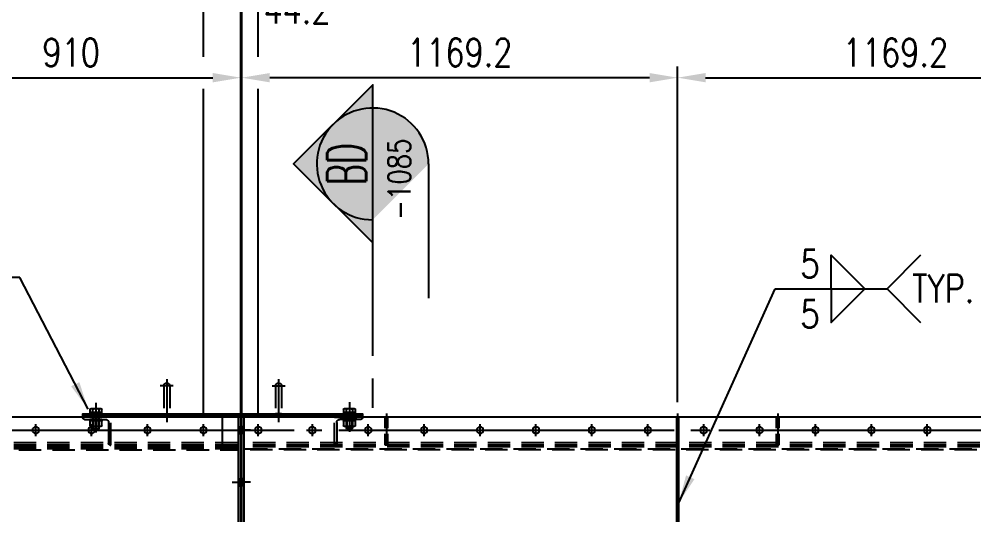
# Model space of a CAD drawing. Header units: millimetres. Extents: x 0 to 232280, y -26939 to 23794.
# Drawn here: x 7903 to 10465, y -5937 to -4607 of the extents above; entities that cross this region are included whole.
import ezdxf
from ezdxf.enums import TextEntityAlignment as Align

# ---------------------------------------------------------------- set-up
doc = ezdxf.new("R2010")
doc.units = ezdxf.units.MM
doc.header["$LTSCALE"] = 30
doc.linetypes.add('JNK-CENTER', pattern=[34, 30, -1.5, 1, -1.5])
doc.linetypes.add('JNK-HIDDEN', pattern=[3, 2, -1])
for name, color, linetype in [('CEN-R', 1, 'JNK-CENTER'), ('CON-C', 4, 'Continuous'), ('CON-G', 3, 'Continuous'), ('CON-W', 7, 'Continuous'), ('CON-Y', 2, 'Continuous'), ('conL-g', 3, 'Continuous'), ('Dim-W', 7, 'Continuous'), ('HID-Y', 2, 'JNK-HIDDEN'), ('RET PL', 2, 'Continuous'), ('STL-OBJT', 7, 'Continuous'), ('TXT-Y', 2, 'Continuous')]:
    doc.layers.add(name, color=color, linetype=linetype)
doc.styles.add('SIMPLEX', font='simplex.shx', dxfattribs={"width": 0.8})
doc.dimstyles.new('DIM30', dxfattribs={"dimscale": 30, "dimtxt": 2.5, "dimasz": 2.5, "dimexe": 1, "dimexo": 1, "dimgap": 1, "dimtad": 1, "dimdec": 0, "dimdsep": 46, "dimtxsty": 'SIMPLEX', "dimcen": 0, "dimclrd": 7, "dimclre": 7, "dimclrt": 2, "dimadec": 1, "dimazin": 2, "dimtfac": 1, "dimtdec": 0, "dimtix": 1, "dimtmove": 2, "dimatfit": 0, "dimfxl": 1, "dimtolj": 1, "dimtzin": 0, "dimarcsym": 0})
doc.dimstyles.new('DIM30_15', dxfattribs={"dimscale": 30, "dimtxt": 2.5, "dimasz": 2.5, "dimexe": 1, "dimexo": 1, "dimgap": 1, "dimtad": 1, "dimdec": 0, "dimlfac": 0.5, "dimdsep": 46, "dimtxsty": 'SIMPLEX', "dimcen": 0, "dimclrd": 7, "dimclre": 7, "dimclrt": 2, "dimadec": 1, "dimazin": 2, "dimtfac": 1, "dimtdec": 0, "dimtix": 1, "dimtmove": 2, "dimatfit": 0, "dimfxl": 1, "dimtolj": 1, "dimtzin": 0, "dimarcsym": 0})

# ---------------------------------------------------------------- blocks, each defined once
blk = doc.blocks.new('A$C2FEE125F')
at = {"layer": 'CEN-R'}
for p, q in [((-16.02568226856238, 0), (16.02568226856238, 0)), ((0, 16.02568226856238), (0, -16.02568226856238))]:
    blk.add_line(p, q, dxfattribs=at)
at = {"layer": 'conL-g'}
blk.add_circle((0, 0), 9, dxfattribs=at)
blk = doc.blocks.new('SECMARK1')
at = {"layer": 'CON-Y'}
h = blk.add_hatch(color=256, dxfattribs=at)
edge = h.paths.add_edge_path()
edge.add_line((21.82666666666668, 7.071067811865485), (18.29113276073393, 3.535533905932776))
edge.add_arc((21.82666666666668, 4.707345624410664e-14), 5.000000000000002, 44.99999999999977, 135.0000000000001, ccw=False)
edge.add_line((25.36220057259943, 3.535533905932773), (21.82666666666668, 7.071067811865485))
h = blk.add_hatch(color=256, dxfattribs=at)
edge = h.paths.add_edge_path()
edge.add_line((14.75559885480128, 4.707345624410664e-14), (16.82666666666668, 1.689559442740931e-14))
edge.add_arc((21.82666666666668, 4.618527782440651e-14), 5, 135.0000000000001, 180.0000000000003, ccw=False)
edge.add_line((18.29113276073393, 3.535533905932776), (14.75559885480128, 4.707345624410664e-14))
edge = h.paths.add_edge_path()
edge.add_arc((21.82666666666668, 4.736951571734001e-14), 5, 270, 540.0000000000005)
h = blk.add_hatch(color=256, dxfattribs=at)
edge = h.paths.add_edge_path()
edge.add_line((26.82666666666668, 4.332076805060308e-14), (28.89773447853207, 4.736951571734001e-14))
edge.add_line((28.89773447853207, 4.736951571734001e-14), (25.36220057259943, 3.535533905932773))
edge.add_arc((21.82666666666668, 4.951594689828198e-14), 5, -1.1368683772161603e-13, 44.999999999999716, ccw=False)
at = {"layer": 'CON-C'}
blk.add_line((0, 0), (2.633333333333307, 0), dxfattribs=at)
blk.add_lwpolyline([(4.666666666666639, 0), (28.89773447853207, 4.736951571734001e-14), (21.82666666666668, 7.071067811865485), (14.75559885480128, 4.736951571734001e-14)], dxfattribs=at)
at = {"layer": 'CON-Y'}
blk.add_line((21.82666666666668, -4.999999999999953), (9.823333333333341, -4.999999999999953), dxfattribs=at)
blk.add_arc((21.82666666666668, 4.736951571734001e-14), 5, 270, 180.0000000000004, dxfattribs=at)
at = {"layer": 'CON-C', "style": 'SIMPLEX', "width": 0.8}
blk.add_attdef('TAG', text='', height=3.5, dxfattribs=at).set_placement((21.80333333333334, 0.5800000000000568), align=Align.CENTER)
at = {"layer": 'CON-Y', "style": 'SIMPLEX', "width": 0.8}
blk.add_attdef('H0000-0000', text='', height=2, dxfattribs=at).set_placement((24.66333333333334, -3.379999999999943), align=Align.RIGHT)
blk = doc.blocks.new('A$C0E622BE6')
at = {"layer": 'CEN-R'}
blk.add_line((2.328306436538696e-10, 13.9743177308701), (-3.492459654808044e-10, -17.5342268741224), dxfattribs=at)
at = {"layer": 'HID-Y'}
for p, q in [((-8.999999999883585, -3.000000001222361), (-9.000000000116415, -8.999999999941792)), ((9, -3.000000001164153), (9, -9))]:
    blk.add_line(p, q, dxfattribs=at)
blk = doc.blocks.new('A$C15BF69BD')
at = {"layer": 'CON-W'}
h = blk.add_hatch(dxfattribs=at)
h.set_pattern_fill('ANSI31', color=256, angle=-180, style=0)
h.set_pattern_definition([(314.9999999999999, (-3274.999999998492, 3993.751076035085), (-2.245064030267288, -2.245064030267288), [])])
h.paths.add_polyline_path([(-299.9999999999854, -78.00000000000364), (-299.9999999999854, -75.00000000000364), (-374.9999999999854, -75.00000000000364), (-374.9999999999854, -78.00000000000364)])
h = blk.add_hatch(dxfattribs=at)
h.set_pattern_fill('ANSI31', color=256, angle=-180, style=0)
h.set_pattern_definition([(225, (3274.999999998519, 3993.751076035085), (2.245064030267287, -2.245064030267289), [])])
h.paths.add_polyline_path([(300.0000000000146, -78.00000000000364), (300.0000000000146, -75.00000000000364), (375.0000000000146, -75.00000000000364), (375.0000000000146, -78.00000000000364)])
at = {"layer": 'CEN-R'}
for p, q in [((0, 0), (0, -83.99999999997453)), ((-340.0000000000073, -113.6279968231647), (-340.0000000000073, -34.13445910210066)), ((340.0000591715689, -115.1179328649487), (340.0000591715689, -35.62439514388461)), ((-149.9999999999854, -176.4605144821435), (-149.9999999999854, -61.01078097748177)), ((150.0000000000455, -176.4605144821435), (150.0000000000455, -61.01078097748177)), ((-132.5394855178165, -158.9999999999745), (-167.4605144821544, -158.9999999999745)), ((132.5394855178765, -158.9999999999745), (167.4605144822144, -158.9999999999745))]:
    blk.add_line(p, q, dxfattribs=at)
at = {"layer": 'CON-G', "color": 7}
for points in [[(-348.0000000002765, -81.77128129208722), (-346.4000000002779, -78.99999999997453), (-346.4000000002779, -41.99999999967258)], [(-332.0000000002765, -81.77128129208722), (-333.6000000002787, -78.99999999997453), (-333.6000000002787, -41.99999999967258)], [(332.0000591712924, -83.26121733387117), (333.6000591712982, -80.48993604175848), (333.6000591712982, -43.48993604145653)], [(348.0000591712924, -83.26121733387117), (346.4000591712938, -80.48993604175848), (346.4000591712938, -43.48993604145653)]]:
    blk.add_lwpolyline(points, dxfattribs=at)
at = {"layer": 'CON-W'}
for p, q in [((-374.9999999999854, -78.00000000000364), (-374.9999999999854, -75.00000000000364)), ((-299.9999999999854, -78.00000000000364), (-299.9999999999854, -75.00000000000364)), ((300.0000000000146, -78.00000000000364), (300.0000000000146, -75.00000000000364)), ((375.0000000000146, -78.00000000000364), (375.0000000000146, -75.00000000000364))]:
    blk.add_line(p, q, dxfattribs=at)
at = {"layer": 'CON-Y'}
blk.add_lwpolyline([(375.0000000000146, -77.99999999997453), (-374.9999999999854, -77.99999999997453), (-374.9999999999854, -83.99999999997453), (375.0000000000146, -83.99999999997453)], close=True, dxfattribs=at)
at = {"layer": 'HID-Y'}
for p, q in [((-328.092475674006, -50.00000000000364), (-351.907524305323, -50)), ((-348.0000000002765, -43.59999999967476), (-332.0000000002765, -43.59999999967476)), ((351.9075243260304, -50.00000000000364), (328.0924756947206, -50)), ((332.0000591712924, -45.08993604145871), (348.0000591712924, -45.08993604145871)), ((-328.092475674006, -66.00000000000364), (-351.907524305323, -66.00000000000364)), ((-347.9999999997381, -51.48993604176576), (-347.9999999997381, -64.51006395742661)), ((-331.9999999997344, -51.48993604237694), (-331.9999999997344, -64.51006395641525)), ((351.9075243260304, -66.00000000000364), (328.0924756947206, -66.00000000000364)), ((332.0000591718381, -52.97987208354971), (332.0000591718381, -65.99999999921056)), ((348.0000591718381, -52.97987208416089), (348.0000591718381, -65.9999999981992)), ((-351.9075243260086, -98.19999999997526), (-328.0924756946915, -98.1999999999789)), ((-348.0000000002765, -78.99999999997453), (-332.0000000002765, -78.99999999997453)), ((-157.9999999999854, -158.9999999999745), (-157.9999999999854, -83.99999999997453)), ((-157.9999999999854, -83.99999999997453), (-141.9999999999854, -83.99999999997453)), ((-158.0000000000164, -83.99999999997453), (-142.0000000000164, -83.99999999997453)), ((-141.9999999999854, -158.9999999999745), (-141.9999999999854, -83.99999999997453)), ((142.0000000000455, -158.9999999999745), (142.0000000000455, -83.99999999997453)), ((158.0000000000455, -83.99999999997453), (142.0000000000455, -83.99999999997453)), ((158.0000000000146, -83.99999999997453), (142.0000000000146, -83.99999999997453)), ((158.0000000000455, -158.9999999999745), (158.0000000000455, -83.99999999997453)), ((328.0924756740351, -98.19999999997526), (351.9075243053485, -98.1999999999789)), ((332.0000591712924, -80.48993604175848), (348.0000591712924, -80.48993604175848))]:
    blk.add_line(p, q, dxfattribs=at)
for points in [[(-300.0000000000146, -75.00000000000364), (-375.0000000000146, -75.00000000000364), (-375.0000000000146, -73.00000000000364, -0.4142135623730952), (-371.0000000000146, -69.00000000000364), (-314.5000000000146, -69.00000000000364, 0.4142135623730949), (-306.0000000000146, -60.50000000000364), (-306.0000000000146, -4.000000000003638, -0.4142135623730952), (-302.0000000000146, -3.637978807091713e-12), (-300.0000000000146, -3.637978807091713e-12)], [(300.0000000000146, -75.00000000000364), (375.0000000000146, -75.00000000000364), (375.0000000000146, -73.00000000000364, 0.4142135623730952), (371.0000000000146, -69.00000000000364), (314.5000000000146, -69.00000000000364, -0.4142135623730949), (306.0000000000146, -60.50000000000364), (306.0000000000146, -4.000000000003638, 0.4142135623730952), (302.0000000000146, -3.637978807091713e-12), (300.0000000000146, -3.637978807091713e-12)], [(-355.9999999990032, -51.48993604180941, -0.3726589126610547), (-348.0000000000728, -51.48993604215502, -0.1862420052812082), (-331.9999999996653, -51.48993604226052, -0.3726589126610371), (-324.0000000004729, -51.48993604180941), (-323.9999999998327, -64.51006395776858, -0.3726589126610372), (-331.9999999996653, -64.51006395773948, -0.1862420052812082), (-348.0000000000728, -64.51006395784862, -0.3726589126610547), (-355.9999999990032, -64.51006395819059)], [(324.0000000010405, -51.48993604180941, -0.3726589126610547), (331.9999999999709, -51.48993604215502, -0.1862420052812082), (348.0000000003783, -51.48993604226052, -0.3726589126610371), (355.9999999995707, -51.48993604180941), (356.000000000211, -64.51006395776858, -0.3726589126610372), (348.0000000003783, -64.51006395773948, -0.1862420052812082), (331.9999999999709, -64.51006395784862, -0.3726589126610547), (324.0000000010405, -64.51006395819059)], [(-324.0000000010114, -96.71006395816585, -0.3726589126610514), (-331.9999999999418, -96.71006395782388, -0.1862420052812087), (-348.0000000003492, -96.71006395771474, -0.3726589126610514), (-355.9999999995416, -96.71006395816585), (-356.0000000002765, -86.99999999997453), (-324.0000000002765, -86.99999999997453)], [(355.999999999025, -96.71006395816585, -0.3726589126610514), (348.0000000000982, -96.71006395782388, -0.1862420052812087), (331.9999999996944, -96.71006395771474, -0.3726589126610514), (324.0000000004948, -96.71006395816585), (323.9999999997599, -86.99999999997453), (355.9999999997599, -86.99999999997453)]]:
    blk.add_lwpolyline(points, format="xyb", close=True, dxfattribs=at)
for points in [[(-332.0000000002765, -96.7100639582095), (-332.0000000002765, -43.59999999967476), (-333.6000000002787, -41.99999999967258), (-346.4000000002779, -41.99999999967258), (-348.0000000002765, -43.59999999967476), (-348.0000000002765, -96.7100639582095)], [(348.0000591712924, -98.19999999999345), (348.0000591712924, -45.08993604145871), (346.4000591712938, -43.48993604145653), (333.6000591712982, -43.48993604145653), (332.0000591712924, -45.08993604145871), (332.0000591712924, -98.19999999999345)]]:
    blk.add_lwpolyline(points, dxfattribs=at)
for points in [[(-356.0000000002765, -65.99999999969805), (-324.0000000002765, -65.99999999969805), (-324.0000000002765, -68.99999999969805), (-356.0000000002765, -68.99999999969805)], [(323.9999999997599, -65.99999999969805), (355.9999999997599, -65.99999999969805), (355.9999999997599, -68.99999999969805), (323.9999999997599, -68.99999999969805)], [(-356.0000000002765, -83.99999999967258), (-324.0000000002765, -83.99999999967258), (-324.0000000002765, -86.99999999967258), (-356.0000000002765, -86.99999999967258)], [(323.9999999997599, -83.99999999967258), (355.9999999997599, -83.99999999967258), (355.9999999997599, -86.99999999967258), (323.9999999997599, -86.99999999967258)]]:
    blk.add_lwpolyline(points, close=True, dxfattribs=at)
for centre in [(-149.9999999999854, -158.9999999999745), (150.0000000000455, -158.9999999999745)]:
    blk.add_arc(centre, 8, 180, 0, dxfattribs=at)
blk = doc.blocks.new('*D690')
at = {"layer": 'DEFPOINTS', "color": 0, "transparency": 16777216}
for p in [(6739.587615544595, -4033.583586955228), (6739.587615544595, -4049.36094676828), (14941.58761476717, -5694.550472429928)]:
    blk.add_point(p, dxfattribs=at)
at = {"layer": 'Dim-W', "color": 7, "lineweight": -2, "transparency": 16777216}
for p, q in [((6739.587615544595, -4019.36094676828), (6739.587615544595, -4003.583586955228)), ((14941.58761476717, -4297.487635298839), (14941.58761476717, -4003.583586955228)), ((14866.58761476717, -4033.583586955228), (6814.587615544595, -4033.583586955228)), ((14941.58761476717, -4509.616268846803), (14941.58761476717, -4344.77523529073)), ((14941.58761476717, -5664.550472429928), (14941.58761476717, -4583.187080169606))]:
    blk.add_line(p, q, dxfattribs=at)
at = {"layer": 'Dim-W', "color": 7, "transparency": 16777216}
for points in [[(6814.587615544595, -4021.083586955228), (6814.587615544595, -4046.083586955228), (6739.587615544595, -4033.583586955228)], [(14866.58761476717, -4021.083586955228), (14866.58761476717, -4046.083586955228), (14941.58761476717, -4033.583586955228)]]:
    blk.add_solid(points, dxfattribs=at)
at = {"layer": 'Dim-W', "color": 2, "transparency": 16777216, "insert": (10914.58964577941, -3964.2286342388), "char_height": 75, "attachment_point": 5, "style": 'SIMPLEX'}
blk.add_mtext('\\A1;8202', dxfattribs=at)
blk = doc.blocks.new('*D700')
at = {"layer": 'DEFPOINTS', "color": 0, "transparency": 16777216}
for p in [(8500.687624291793, -4273.583580191895), (8497.687624291793, -5694.550468430683), (8500.687624291793, -5694.550468428515)]:
    blk.add_point(p, dxfattribs=at)
at = {"layer": 'Dim-W', "color": 7, "lineweight": -2, "transparency": 16777216}
for p, q in [((8497.687624291793, -5664.550468430683), (8497.687624291793, -4243.583580191895)), ((8500.687624291793, -5664.550468428515), (8500.687624291793, -4243.583580191895)), ((8422.687624291793, -4273.583580191895), (8347.687624291793, -4273.583580191895)), ((8497.687624291793, -4273.583580191895), (8500.687624291793, -4273.583580191895)), ((8575.687624291793, -4273.583580191895), (8650.687624291793, -4273.583580191895))]:
    blk.add_line(p, q, dxfattribs=at)
at = {"layer": 'Dim-W', "color": 7, "transparency": 16777216}
for points in [[(8422.687624291793, -4261.083580191895), (8422.687624291793, -4286.083580191895), (8497.687624291793, -4273.583580191895)], [(8575.687624291793, -4261.083580191895), (8575.687624291793, -4286.083580191895), (8500.687624291793, -4273.583580191895)]]:
    blk.add_solid(points, dxfattribs=at)
at = {"layer": 'Dim-W', "color": 2, "transparency": 16777216, "insert": (8570.511564369997, -4194.833580191895), "char_height": 75, "attachment_point": 5, "style": 'SIMPLEX'}
blk.add_mtext('\\A1;*3', dxfattribs=at)
blk = doc.blocks.new('_DotSmall')
at = {"color": 0, "linetype": 'ByBlock', "const_width": 0.5}
blk.add_lwpolyline([(-0.0625, 0, 1), (0.0625, 0, 1)], format="xyb", close=True, dxfattribs=at)
blk = doc.blocks.new('*D701')
at = {"layer": 'DEFPOINTS', "color": 0, "transparency": 16777216}
for p in [(8397.587614767173, -4513.58357342662), (8497.687624307546, -5674.55047363121), (8397.587614767173, -5700.550467806746)]:
    blk.add_point(p, dxfattribs=at)
at = {"layer": 'Dim-W', "color": 7, "lineweight": -2, "transparency": 16777216}
for p, q in [((8397.587614767173, -4707.504896410301), (8397.587614767173, -4483.58357342662)), ((8497.687624307546, -5644.55047363121), (8497.687624307546, -4483.58357342662)), ((8397.587614767173, -4513.58357342662), (8322.587614767173, -4513.58357342662)), ((8497.687624307546, -4513.58357342662), (8397.587614767173, -4513.58357342662)), ((8497.687624307546, -4513.58357342662), (8572.687624307546, -4513.58357342662)), ((8397.587614767173, -5670.550467806746), (8397.587614767173, -4794.090362687562))]:
    blk.add_line(p, q, dxfattribs=at)
at = {"layer": 'Dim-W', "color": 7, "lineweight": -2, "transparency": 16777216, "xscale": 75, "yscale": 75, "zscale": 75, "rotation": 180}
blk.add_blockref('_DotSmall', (8497.687624307546, -4513.58357342662), dxfattribs=at)
at = {"layer": 'Dim-W', "color": 2, "transparency": 16777216, "insert": (8362.382458100295, -4439.548503085185), "char_height": 75, "attachment_point": 5, "style": 'SIMPLEX'}
blk.add_mtext('\\A1;100.1', dxfattribs=at)
blk = doc.blocks.new('_None')
blk = doc.blocks.new('*D702')
at = {"layer": 'DEFPOINTS', "color": 0, "transparency": 16777216}
for p in [(8544.887619529454, -4513.58357342662), (8500.687624291793, -5674.55047363121), (8544.887619529454, -5698.524783413475)]:
    blk.add_point(p, dxfattribs=at)
at = {"layer": 'Dim-W', "color": 7, "lineweight": -2, "transparency": 16777216}
for p, q in [((8500.687624291793, -5644.55047363121), (8500.687624291793, -4483.58357342662)), ((8544.887619529454, -4707.504896410301), (8544.887619529454, -4483.58357342662)), ((8500.687624291793, -4513.58357342662), (8425.687624291793, -4513.58357342662)), ((8500.687624291793, -4513.58357342662), (8544.887619529454, -4513.58357342662)), ((8544.887619529454, -4513.58357342662), (8619.887619529454, -4513.58357342662)), ((8544.887619529454, -5668.524783413475), (8544.887619529454, -4794.090362687562))]:
    blk.add_line(p, q, dxfattribs=at)
at = {"layer": 'Dim-W', "color": 7, "lineweight": -2, "transparency": 16777216, "xscale": 75, "yscale": 75, "zscale": 75}
blk.add_blockref('_DotSmall', (8500.687624291793, -4513.58357342662), dxfattribs=at)
at = {"layer": 'Dim-W', "color": 2, "transparency": 16777216, "insert": (8648.701752436606, -4580.904020758866), "char_height": 75, "attachment_point": 5, "style": 'SIMPLEX'}
blk.add_mtext('\\A1;44.2', dxfattribs=at)
blk = doc.blocks.new('*D605')
at = {"layer": 'DEFPOINTS', "color": 0, "transparency": 16777216}
for p in [(8500.687624291786, -4763.733960849882), (8500.687624291786, -5674.550473784733), (9669.887619529456, -5664.550472420704)]:
    blk.add_point(p, dxfattribs=at)
at = {"layer": 'Dim-W', "color": 7, "lineweight": -2, "transparency": 16777216}
for p, q in [((8500.687624291786, -5644.550473784733), (8500.687624291786, -4733.733960849882)), ((9669.887619529456, -5634.550472420704), (9669.887619529456, -4733.733960849882)), ((9594.887619529456, -4763.733960849882), (8575.687624291786, -4763.733960849882))]:
    blk.add_line(p, q, dxfattribs=at)
at = {"layer": 'Dim-W', "color": 7, "transparency": 16777216}
for points in [[(8575.687624291786, -4751.233960849882), (8575.687624291786, -4776.233960849882), (8500.687624291786, -4763.733960849882)], [(9594.887619529456, -4751.233960849882), (9594.887619529456, -4776.233960849882), (9669.887619529456, -4763.733960849882)]]:
    blk.add_solid(points, dxfattribs=at)
at = {"layer": 'Dim-W', "color": 2, "transparency": 16777216, "insert": (9085.287621910622, -4696.233960849882), "char_height": 75, "attachment_point": 5, "style": 'SIMPLEX'}
blk.add_mtext('\\A1;1169.2', dxfattribs=at)
blk = doc.blocks.new('*D606')
at = {"layer": 'DEFPOINTS', "color": 0, "transparency": 16777216}
for p in [(10839.08761476729, -4763.733960848194), (9669.887619529456, -5664.550472420704), (10839.08761476729, -5674.550473868923)]:
    blk.add_point(p, dxfattribs=at)
at = {"layer": 'Dim-W', "color": 7, "lineweight": -2, "transparency": 16777216}
for p, q in [((9669.887619529456, -5634.550472420704), (9669.887619529456, -4733.733960848194)), ((10839.08761476729, -5644.550473868923), (10839.08761476729, -4733.733960848194)), ((9744.887619529456, -4763.733960848194), (10764.08761476729, -4763.733960848194))]:
    blk.add_line(p, q, dxfattribs=at)
at = {"layer": 'Dim-W', "color": 7, "transparency": 16777216}
for points in [[(9744.887619529456, -4751.233960848194), (9744.887619529456, -4776.233960848194), (9669.887619529456, -4763.733960848194)], [(10764.08761476729, -4751.233960848194), (10764.08761476729, -4776.233960848194), (10839.08761476729, -4763.733960848194)]]:
    blk.add_solid(points, dxfattribs=at)
at = {"layer": 'Dim-W', "color": 2, "transparency": 16777216, "insert": (10254.48761714837, -4696.233960848194), "char_height": 75, "attachment_point": 5, "style": 'SIMPLEX'}
blk.add_mtext('\\A1;1169.2', dxfattribs=at)
blk = doc.blocks.new('*D704')
at = {"layer": 'DEFPOINTS', "color": 0, "transparency": 16777216}
for p in [(6742.587614767464, -4273.583568014412), (6742.587614767464, -5694.550458899283), (8497.687624291786, -5694.550461607449)]:
    blk.add_point(p, dxfattribs=at)
at = {"layer": 'Dim-W', "color": 7, "lineweight": -2, "transparency": 16777216}
for p, q in [((6742.587614767464, -5664.550458899283), (6742.587614767464, -4243.583568014412)), ((8497.687624291786, -5664.550461607449), (8497.687624291786, -4243.583568014412)), ((8422.687624291786, -4273.583568014412), (6817.587614767464, -4273.583568014412))]:
    blk.add_line(p, q, dxfattribs=at)
at = {"layer": 'Dim-W', "color": 7, "transparency": 16777216}
for points in [[(6817.587614767464, -4261.083568014412), (6817.587614767464, -4286.083568014412), (6742.587614767464, -4273.583568014412)], [(8422.687624291786, -4261.083568014412), (8422.687624291786, -4286.083568014412), (8497.687624291786, -4273.583568014412)]]:
    blk.add_solid(points, dxfattribs=at)
at = {"layer": 'Dim-W', "color": 2, "transparency": 16777216, "insert": (7620.137619529625, -4206.083568014412), "char_height": 75, "attachment_point": 5, "style": 'SIMPLEX'}
blk.add_mtext('\\A1;1755.1', dxfattribs=at)
blk = doc.blocks.new('*D610')
at = {"layer": 'DEFPOINTS', "color": 0, "transparency": 16777216}
for p in [(8544.887619529454, -4513.58357342662), (8544.887619529454, -4513.58357342662), (10794.88761952946, -4513.58357342662)]:
    blk.add_point(p, dxfattribs=at)
at = {"layer": 'Dim-W', "color": 7, "lineweight": -2, "transparency": 16777216}
blk.add_line((10719.88761952946, -4513.58357342662), (8619.887619529454, -4513.58357342662), dxfattribs=at)
at = {"layer": 'Dim-W', "color": 7, "transparency": 16777216}
for points in [[(8619.887619529454, -4501.08357342662), (8619.887619529454, -4526.08357342662), (8544.887619529454, -4513.58357342662)], [(10719.88761952946, -4501.08357342662), (10719.88761952946, -4526.08357342662), (10794.88761952946, -4513.58357342662)]]:
    blk.add_solid(points, dxfattribs=at)
at = {"layer": 'Dim-W', "color": 2, "transparency": 16777216, "insert": (9669.887619529456, -4446.08357342662), "char_height": 75, "attachment_point": 5, "style": 'SIMPLEX'}
blk.add_mtext('\\A1;15 @150 = 2250', dxfattribs=at)
blk = doc.blocks.new('*D617')
at = {"layer": 'DEFPOINTS', "color": 0, "transparency": 16777216}
for p in [(8397.587614767173, -4513.58357342662), (8397.587614767173, -4513.58357342662), (6897.587614767173, -4741.295662613262)]:
    blk.add_point(p, dxfattribs=at)
at = {"layer": 'Dim-W', "color": 7, "lineweight": -2, "transparency": 16777216}
for p, q in [((6897.587614767173, -4711.295662613262), (6897.587614767173, -4483.58357342662)), ((6972.587614767173, -4513.58357342662), (8322.587614767173, -4513.58357342662))]:
    blk.add_line(p, q, dxfattribs=at)
at = {"layer": 'Dim-W', "color": 7, "transparency": 16777216}
for points in [[(6972.587614767173, -4501.08357342662), (6972.587614767173, -4526.08357342662), (6897.587614767173, -4513.58357342662)], [(8322.587614767173, -4501.08357342662), (8322.587614767173, -4526.08357342662), (8397.587614767173, -4513.58357342662)]]:
    blk.add_solid(points, dxfattribs=at)
at = {"layer": 'Dim-W', "color": 2, "transparency": 16777216, "insert": (7647.587614767173, -4446.08357342662), "char_height": 75, "attachment_point": 5, "style": 'SIMPLEX'}
blk.add_mtext('\\A1;10 @150 = 1500', dxfattribs=at)
blk = doc.blocks.new('*D720')
at = {"color": 7, "lineweight": -2, "transparency": 16777216}
for p, q in [((7587.687614767463, -5161.369595666154), (7587.687614767463, -4733.733960849882)), ((8497.687624292572, -5644.550473782461), (8497.687624292572, -4733.733960849882)), ((7662.687614767463, -4763.733960849882), (8422.687624292572, -4763.733960849882)), ((7587.687614767463, -5634.550472353876), (7587.687614767463, -5324.073041972297))]:
    blk.add_line(p, q, dxfattribs=at)
at = {"color": 7, "transparency": 16777216}
for points in [[(7662.687614767463, -4751.233960849882), (7662.687614767463, -4776.233960849882), (7587.687614767463, -4763.733960849882)], [(8422.687624292572, -4751.233960849882), (8422.687624292572, -4776.233960849882), (8497.687624292572, -4763.733960849882)]]:
    blk.add_solid(points, dxfattribs=at)
at = {"layer": 'DEFPOINTS', "color": 0, "transparency": 16777216}
for p in [(8497.687624292572, -4763.733960849882), (7587.687614767463, -5664.550472353876), (8497.687624292572, -5674.550473782461)]:
    blk.add_point(p, dxfattribs=at)
at = {"color": 2, "transparency": 16777216, "insert": (8042.687619530017, -4696.233960849882), "char_height": 75, "attachment_point": 5, "style": 'SIMPLEX'}
blk.add_mtext('\\A1;910', dxfattribs=at)

msp = doc.modelspace()

# ---------------------------------------------------------------- linework, layer by layer
for points in [[(10081.88058618964, -5330.406580010955), (10081.88058618964, -5240.406580010955), (10171.88058618964, -5330.406580010955)], [(10081.88058618964, -5330.406580010955), (10081.88058618964, -5420.406580010955), (10171.88058618964, -5330.406580010955)]]:
    msp.add_lwpolyline(points)
at = {"layer": 'CEN-R'}
for p, q in [((8499.187624291786, -7164.550465666947), (8499.187624291699, -5634.550471078888)), ((8499.187624291786, -7164.550465664721), (8499.187624291699, -5634.550471076793)), ((8499.18762429087, -7164.550465664675), (8499.187624290782, -5634.550471076616)), ((8888.637605241776, -5664.550472666138), (8888.637605241776, -5749.550472666138)), ((9669.88761953452, -5664.550472353105), (9669.887619534433, -7134.55046558806)), ((9938.637605241776, -5664.55047266612), (9938.637605241776, -5749.55047266612)), ((6720.613297035401, -5709.550468370615), (14960.56193249927, -5709.550465664544))]:
    msp.add_line(p, q, dxfattribs=at)
at = {"layer": 'CON-G'}
for p, q in [((8497.687624307546, -5674.55047363121), (6742.587614783195, -5674.550471076689)), ((8491.687624291757, -6177.550132484645), (8491.687624292572, -5674.550473782461)), ((8497.687624292623, -5674.550473709744), (8500.687624291706, -5674.550473628939)), ((8497.687624291753, -6183.550468369634), (8497.687624292572, -5674.550473782461)), ((10840.58761476721, -5674.550473859361), (8500.68762429314, -5674.550473712146)), ((8500.68762429171, -6183.550468369634), (8500.68762429087, -5674.550473782461)), ((8506.687624291706, -6177.550132484645), (8506.68762429087, -5674.550473782461))]:
    msp.add_line(p, q, dxfattribs=at)
msp.add_lwpolyline([(9666.887619534433, -7124.55046558806), (9672.887619534433, -7124.55046558806), (9672.88761953452, -5674.550472353105), (9666.88761953452, -5674.550472353105)], close=True, dxfattribs=at)
at = {"layer": 'CON-W'}
for p, q in [((7904.822749599643, -5299.980362990544), (7183.823599248979, -5299.980362990169)), ((9931.880586189596, -5330.406580010955), (10231.88058618964, -5330.406580010955))]:
    msp.add_line(p, q, dxfattribs=at)
msp.add_lwpolyline([(10321.88058618964, -5240.406580010955), (10231.88058618964, -5330.406580010955), (10321.88058618964, -5420.406580010955)], dxfattribs=at)
at = {"layer": 'Dim-W'}
for points in [[(8491.687622458423, -5700.550469386759), (8491.687623236296, -5718.550466680568), (8506.687623236936, -5700.550466680685), (8506.687623512931, -5718.550466680568)], [(8491.687623377915, -5840.550465078057), (8491.687624155787, -5858.550462371866), (8506.687624156428, -5840.550462371983), (8506.68762443242, -5858.550462371866)]]:
    msp.add_solid(points, dxfattribs=at)
at = {"layer": 'HID-Y'}
for p, q in [((8488.6876242918, -5743.550470925238), (6742.587614767435, -5743.550471076689)), ((8488.6876242918, -5749.550468219164), (6742.587614767435, -5749.550468370615)), ((8488.687624291786, -5754.550468219149), (6777.587614767435, -5754.550468370615)), ((10840.58761476721, -5743.550476865867), (8509.687624291771, -5743.550470925238)), ((10840.58761476721, -5749.550468866164), (8509.687624291771, -5749.550468219164)), ((10840.58761476721, -5754.550468866209), (8509.687624291771, -5754.550468219149))]:
    msp.add_line(p, q, dxfattribs=at)
at = {"layer": 'HID-Y', "ltscale": 0.5}
for points in [[(8885.637605241776, -5674.550472666138), (8891.637605241776, -5674.550472666138), (8891.637605241776, -5749.550472666138), (8885.637605241776, -5749.550472666138)], [(9935.637605241776, -5674.55047266612), (9941.637605241776, -5674.55047266612), (9941.637605241776, -5749.55047266612), (9935.637605241776, -5749.55047266612)]]:
    msp.add_lwpolyline(points, close=True, dxfattribs=at)
at = {"layer": 'RET PL', "color": 6, "linetype": 'JNK-HIDDEN'}
for points in [[(8488.687624291771, -5759.55047122981), (6822.58761476721, -5759.550471227747), (6822.58761476721, -5762.550471227747), (8488.6876242918, -5762.55047122981)], [(8509.687624291633, -5759.55047122981), (10833.08761476728, -5759.550471228298), (10833.08761476728, -5762.550471228298), (8509.687624291604, -5762.55047122981)]]:
    msp.add_lwpolyline(points, close=True, dxfattribs=at)

# ---------------------------------------------------------------- block references
at = {"layer": 'CON-G', "xscale": -1, "rotation": 180}
for p in [(7947.587614767173, -5709.550467038731), (8097.587614767173, -5709.550467257053), (8247.587614767173, -5709.550467475376), (8397.587614767173, -5709.550467806746), (8544.887619529454, -5709.550462431653), (8689.887619529454, -5709.550462433293), (8839.887619529454, -5709.550462651618), (8989.887619529454, -5709.55046286994), (9139.887619529454, -5709.550463088262), (9289.887619529454, -5709.550463306585), (9439.887619529454, -5709.550463524907), (9589.887619529454, -5709.550463743231), (9739.887619529454, -5709.550463961554), (9889.887619529454, -5709.550464179876), (10039.88761952945, -5709.550463060279), (10189.88761952945, -5709.550463278601), (10339.88761952945, -5709.550463496926)]:
    msp.add_blockref('A$C2FEE125F', p, dxfattribs=at)
at = {"layer": 'CON-W'}
ref = msp.add_blockref('SECMARK1', (8851.67621253975, -5649.92988232161), dxfattribs=dict(at, xscale=30, yscale=30, zscale=30, rotation=90))
ref.add_attrib('H0000-0000', '-1085', dxfattribs={"layer": 'CON-Y', "height": 60, "rotation": 90, "style": 'SIMPLEX', "width": 0.8}).set_placement((8953.07621253975, -4927.275299326551), align=Align.RIGHT)
ref.add_attrib('TAG', 'BD', dxfattribs={"layer": 'CON-C', "height": 105, "rotation": 90, "style": 'SIMPLEX', "width": 0.6}).set_placement((8834.276212539757, -4995.829882321612), align=Align.CENTER)
at = {"layer": 'CON-W', "xscale": -1, "rotation": 180}
msp.add_blockref('A$C15BF69BD', (8449.18762431942, -5749.550468248723), dxfattribs=at)
at = {"layer": 'STL-OBJT'}
for p, rotation in [((8488.687623233938, -5709.550466680408), 90), ((8488.687624011869, -5709.550469386482), 90), ((8509.687622601788, -5849.550467784014), 270), ((8509.68762337972, -5849.55046507794), 270)]:
    msp.add_blockref('A$C0E622BE6', p, dxfattribs=dict(at, rotation=rotation))
at = {"layer": 'STL-OBJT', "xscale": -1}
for p, rotation in [((8509.687623236965, -5709.550466680408), 270), ((8509.687624014896, -5709.550469386482), 270), ((8488.687622598762, -5849.550467784014), 90), ((8488.687623376692, -5849.55046507794), 90)]:
    msp.add_blockref('A$C0E622BE6', p, dxfattribs=dict(at, rotation=rotation))

# ---------------------------------------------------------------- texts
at = {"layer": 'CON-W', "color": 2, "style": 'SIMPLEX', "width": 0.8}
for p in [(9999.380586189596, -5300.406580010969), (9999.380586189596, -5435.406580010926)]:
    msp.add_text('5', height=74.99999999999999, dxfattribs=at).set_placement(p)
at = {"layer": 'TXT-Y', "style": 'SIMPLEX', "width": 0.8}
msp.add_text('TYP.', height=74.99999999999999, dxfattribs=at).set_placement((10299.02149161712, -5329.806580010963), align=Align.MIDDLE_LEFT)

# ---------------------------------------------------------------- dimensions: what is measured, and where the dimension line sits
dim = msp.add_linear_dim(base=(8497.687624292572, -4763.733960849882), p1=(7587.687614767463, -5664.550472353876), p2=(8497.687624292572, -5674.550473782461), dimstyle='DIM30')
dim.commit()
dim.dimension.update_dxf_attribs({"geometry": '*D720', "text_midpoint": (8042.687619530017, -4696.233960849882)})
at = {"layer": 'Dim-W'}
dim = msp.add_linear_dim(base=(6739.587615544595, -4033.583586955228), p1=(14941.58761476717, -5694.550472429928), p2=(6739.587615544595, -4049.36094676828), angle=180, dimstyle='DIM30', dxfattribs=at)
dim.commit()
dim.dimension.update_dxf_attribs({"geometry": '*D690', "text_midpoint": (10914.58964577941, -3964.2286342388), "dimtype": 160})
dim = msp.add_linear_dim(base=(8500.687624291793, -4273.583580191895), p1=(8497.687624291793, -5694.550468430683), p2=(8500.687624291793, -5694.550468428515), text='*<>', dimstyle='DIM30', dxfattribs=at)
dim.commit()
dim.dimension.update_dxf_attribs({"geometry": '*D700', "text_midpoint": (8570.511564369997, -4194.833580191895), "dimtype": 160})
dim = msp.add_linear_dim(base=(6742.587614767464, -4273.583568014412), p1=(8497.687624291786, -5694.550461607449), p2=(6742.587614767464, -5694.550458899283), angle=180, dimstyle='DIM30', override={"dimdec": 1}, dxfattribs=at)
dim.commit()
dim.dimension.update_dxf_attribs({"geometry": '*D704', "text_midpoint": (7620.137619529625, -4206.083568014412)})
for base, p1, p2, text, picture, middle in [((8397.587614767173, -4513.58357342662), (6897.587614767173, -4741.295662613262), (8397.587614767173, -4513.58357342662), '10 @150 = <>', '*D617', (7647.587614767173, -4446.08357342662)), ((8544.887619529454, -4513.58357342662), (10794.88761952946, -4513.58357342662), (8544.887619529454, -4513.58357342662), '15 @150 = <>', '*D610', (9669.887619529456, -4446.08357342662))]:
    dim = msp.add_linear_dim(base=base, p1=p1, p2=p2, text=text, dimstyle='DIM30', dxfattribs=at)
    dim.commit()
    dim.dimension.update_dxf_attribs({"geometry": picture, "text_midpoint": middle})
dim = msp.add_linear_dim(base=(8397.587614767173, -4513.58357342662), p1=(8497.687624307546, -5674.55047363121), p2=(8397.587614767173, -5700.550467806746), angle=180, dimstyle='DIM30', override={"dimdec": 1, "dimblk1": 'DotSmall', "dimblk2": 'None', "dimsah": 1}, dxfattribs=at)
dim.commit()
dim.dimension.update_dxf_attribs({"geometry": '*D701', "text_midpoint": (8362.382458100295, -4439.548503085185), "dimtype": 160})
dim = msp.add_linear_dim(base=(8544.887619529454, -4513.58357342662), p1=(8500.687624291793, -5674.55047363121), p2=(8544.887619529454, -5698.524783413475), dimstyle='DIM30', override={"dimdec": 1, "dimblk1": 'DotSmall', "dimblk2": 'None', "dimsah": 1}, dxfattribs=at)
dim.commit()
dim.dimension.update_dxf_attribs({"geometry": '*D702', "text_midpoint": (8648.701752436606, -4580.904020758866), "dimtype": 160})
for base, p2, picture, middle in [((8500.687624291786, -4763.733960849882), (8500.687624291786, -5674.550473784733), '*D605', (9085.287621910622, -4696.233960849882)), ((10839.08761476729, -4763.733960848194), (10839.08761476729, -5674.550473868923), '*D606', (10254.48761714837, -4696.233960848194))]:
    dim = msp.add_linear_dim(base=base, p1=(9669.887619529456, -5664.550472420704), p2=p2, dimstyle='DIM30', override={"dimdec": 1}, dxfattribs=at)
    dim.commit()
    dim.dimension.update_dxf_attribs({"geometry": picture, "text_midpoint": middle})

# ---------------------------------------------------------------- leaders
at = {"layer": 'CON-W'}
msp.add_leader([(8088.187624319879, -5652.840404290557), (7904.822749599643, -5299.980362990544)], dimstyle='DIM30_15', dxfattribs=at)
msp.add_leader([(9672.887619529458, -5904.395898149845), (9931.880586189596, -5330.406580010955)], dimstyle='DIM30', override={"dimgap": 1, "dimtad": 0}, dxfattribs=at)

doc.saveas('drawing.dxf')
